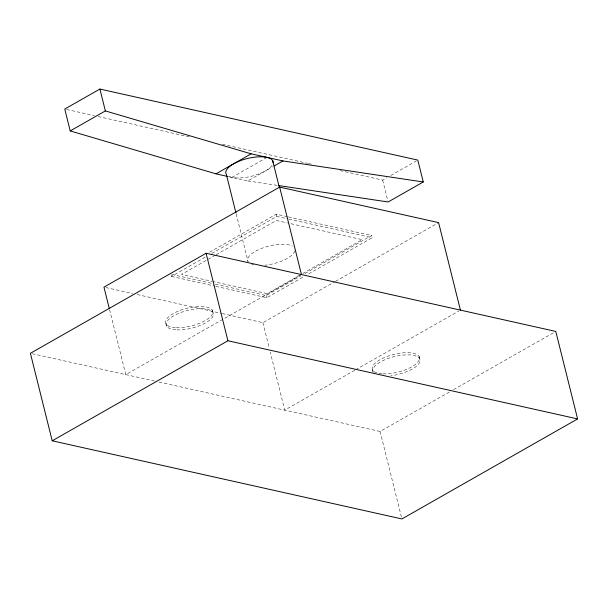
<?xml version="1.0" encoding="UTF-8"?>
<svg xmlns="http://www.w3.org/2000/svg" width="608" height="608" viewBox="0 0 608 608"><rect width="100%" height="100%" fill="white"/><g stroke="black" fill="none" stroke-linecap="round" stroke-linejoin="round"><path stroke-width="0.46" stroke-dasharray="3.04 2.28" d="M231.899 177.392L266.22 157.852M228.365 176.601L247.79 180.941L272.551 166.85M209.593 252.191L276.306 214.206L287.417 216.691M171.068 274.96L171.433 276.412L206.021 256.72M211.789 253.437L276.845 216.395L287.956 218.88M215.293 255.223L181.473 274.482L211.926 281.291M216.121 254.752L276.344 220.461L287.424 222.938M340.032 170.582L382.668 180.112L386.756 177.787M390.838 175.461L416.176 161.036M299.478 275.348L267.307 293.664L212.853 281.496M302.776 273.471L362.178 239.651L288.344 223.144M301.462 274.588L125.772 374.619L109.47 309.229M215.331 284.164L266.258 295.541L300.846 275.85M304.965 273.509L371.67 235.524L372.218 237.713L307.982 274.284M215.878 286.353L266.806 297.73L303.863 276.632M222.247 313.568L262.907 322.658L334.674 281.8M335.494 281.329L438.604 222.627M354.836 370.226L284.719 410.142L270.256 352.123M355.657 369.755L458.766 311.053M158.992 382.044L380.091 431.46L450.209 391.544M453.507 389.667L555.788 331.428M247.79 180.941L277.727 185.432M66.622 109.47L94.422 115.687M98.131 116.516L189.886 137.02M222.33 144.271L307.595 163.332M308.522 163.537L311.304 164.16M288.336 216.896L371.67 235.524M288.884 219.085L372.218 237.713M171.813 274.436L211.63 283.336M171.433 276.412L214.951 286.14M105.807 287.538L132.605 293.535M137.226 294.568L221.32 313.363M32.247 353.712L154.417 381.018M382.668 180.112L387.896 201.073M419.026 356.387L419.573 358.576M372.704 370.158L373.069 371.617M380.091 431.46L401.447 517.112M276.306 214.206L276.845 216.395M266.258 295.541L266.806 297.73M236.178 213.872L248.117 261.767A24.312 9.105 -14 0 1 263.317 247.768A24.312 9.105 -14 0 1 292.364 246.134M262.907 322.658L269.336 348.445M212.39 310.202L212.937 312.383M166.068 323.973L166.615 326.162M373.251 372.347A24.312 9.105 -14 0 1 394.942 356.448A24.312 9.105 -14 0 1 420.014 361.258A24.312 9.105 -14 0 1 390.845 375.729M272.019 165.467A24.312 9.105 -14 0 1 251.385 176.297A24.312 9.105 -14 0 1 228.38 176.13M294.819 250.952A24.312 9.105 -14 0 1 264.852 265.24M253.711 264.883A24.312 9.105 -14 0 1 251.788 264.328M383.01 373.852A24.312 9.105 -14 0 0 419.528 358.712A24.312 9.105 -14 0 0 385.062 357.253A24.312 9.105 -14 0 0 383.01 373.852M176.92 329.855A24.312 9.105 -14 0 0 213.438 314.708A24.312 9.105 -14 0 0 178.972 313.249A24.312 9.105 -14 0 0 176.92 329.855M176.373 327.666A24.312 9.105 -14 0 0 212.891 312.527A24.312 9.105 -14 0 0 178.425 311.068A24.312 9.105 -14 0 0 176.373 327.666"/><path stroke-width="0.91" d="M278.662 185.569L388.124 201.985L423.259 181.974L417.81 160.102L99.902 89.049L64.767 109.052L70.216 130.925L216 173.842L227.483 176.404M70.216 130.925L105.359 110.922L251.142 153.832L282.933 160.938L423.259 181.974M216 173.842L251.142 153.832M274.147 165.938L282.933 160.938M460.416 310.11L438.604 222.627L279.65 187.097L103.96 287.128L109.242 308.309M206.097 253.27L30.4 353.301L52.212 440.792L401.903 518.951L577.6 418.92L555.788 331.428L206.097 253.27L227.909 340.761L577.6 418.92M52.212 440.792L227.909 340.761M279.65 187.097L301.462 274.588M272.627 160.504L279.285 187.211M235.95 212.952L226.305 174.276A24.312 9.105 -14 0 1 247.555 158.483A24.312 9.105 -14 0 1 273.129 162.83M99.902 89.049L105.359 110.922"/></g></svg>
